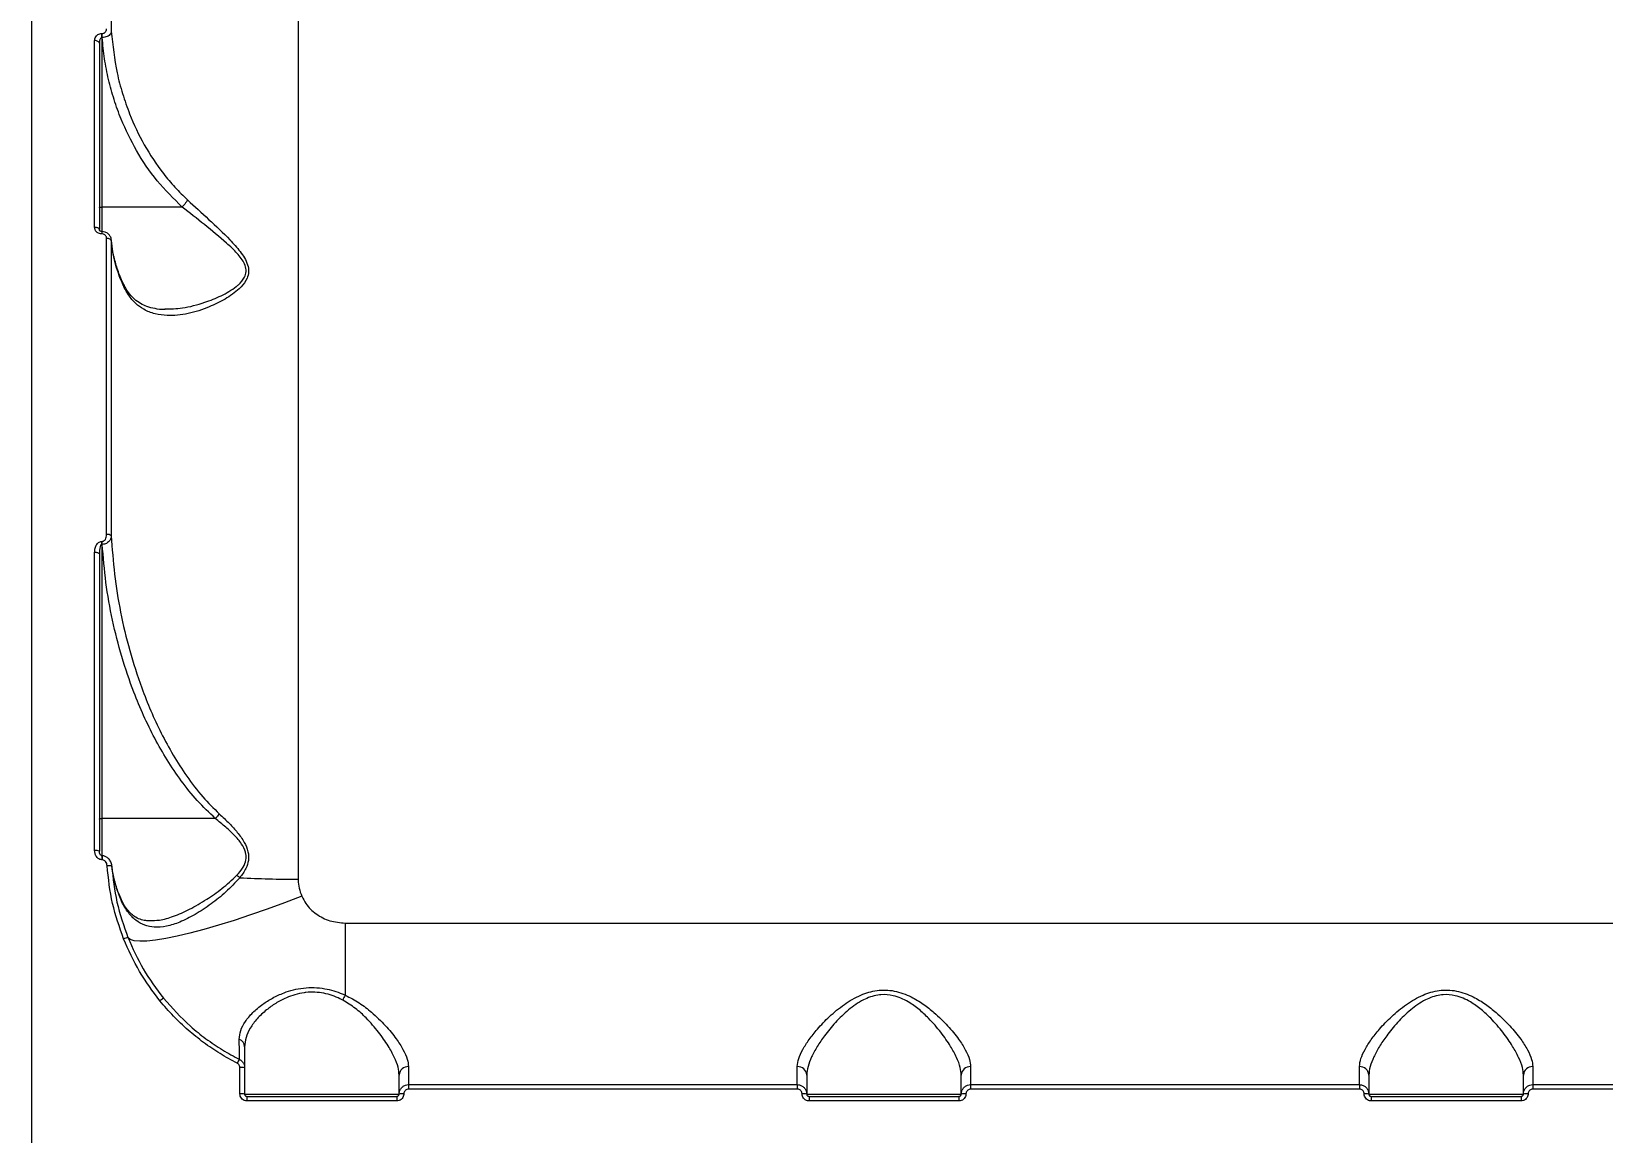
# Model space of a CAD drawing. Header units: millimetres. Extents: x -8327 to 9087, y -6583 to 5996.
# Drawn here: x -799 to -463.6, y 2670.7 to 2905.8 of the extents above; entities that cross this region are included whole.
import ezdxf

# ---------------------------------------------------------------- set-up
doc = ezdxf.new("R2010")
doc.units = ezdxf.units.MM
doc.layers.add('DIKOM_ОБЪЕКТ', color=7, linetype='Continuous')
doc.layers.add('DIKOM_РАЗМЕР_ОБЪЕКТА', color=7, linetype='Continuous')
doc.styles.add('style1', font='arial.ttf', dxfattribs={"width": 0.8})
doc.dimstyles.new('1-50', dxfattribs={"dimtxt": 300, "dimasz": 200, "dimexe": 100, "dimexo": 0, "dimgap": 100, "dimtad": 1, "dimtxsty": 'style1', "dimcen": 200, "dimclrd": 7, "dimclre": 7, "dimclrt": 7, "dimadec": 1, "dimazin": 2, "dimtfac": 1, "dimtmove": 0, "dimatfit": 2, "dimfxl": 0, "dimlwd": 25, "dimlwe": 18, "dimarcsym": 0})

# ---------------------------------------------------------------- blocks, each defined once
blk = doc.blocks.new('*D10')
at = {"layer": 'Defpoints', "color": 0, "transparency": 16777216}
for p in [(-465.57, 4500.84), (-6842.48, -4044.98), (-465.57, -4044.98)]:
    blk.add_point(p, dxfattribs=at)
at = {"layer": 'DIKOM_РАЗМЕР_ОБЪЕКТА', "color": 7, "lineweight": 18, "transparency": 16777216}
for p, q in [((-465.57, 4500.84), (-6942.48, 4500.84)), ((-465.57, -4044.98), (-6942.48, -4044.98))]:
    blk.add_line(p, q, dxfattribs=at)
at = {"layer": 'DIKOM_РАЗМЕР_ОБЪЕКТА', "color": 7, "lineweight": 25, "transparency": 16777216}
blk.add_line((-6842.48, 4300.84), (-6842.48, -3844.98), dxfattribs=at)
at = {"layer": 'DIKOM_РАЗМЕР_ОБЪЕКТА', "color": 7, "transparency": 16777216}
for points in [[(-6875.82, 4300.84), (-6809.15, 4300.84), (-6842.48, 4500.84)], [(-6875.82, -3844.98), (-6809.15, -3844.98), (-6842.48, -4044.98)]]:
    blk.add_solid(points, dxfattribs=at)
at = {"layer": 'DIKOM_РАЗМЕР_ОБЪЕКТА', "color": 7, "transparency": 16777216, "insert": (-7095.66, 227.93), "char_height": 300, "attachment_point": 5, "rotation": 90, "style": 'style1'}
blk.add_mtext('8550', dxfattribs=at)

msp = doc.modelspace()

# ---------------------------------------------------------------- linework, layer by layer
at = {"layer": 'DIKOM_ОБЪЕКТ', "color": 7, "linetype": 'Continuous', "lineweight": 15}
for p, q in [((-799.039, 3082.929), (-799.039, 2663.931)), ((-742.089, 3044.929), (-742.089, 2724.776)), ((-781.982, 2971.595), (-781.982, 2905.764)), ((-784.039, 2905.335), (-783.936, 2905.335)), ((-784.039, 2904.436), (-784.039, 2905.335)), ((-783.936, 2904.436), (-783.936, 2905.335)), ((-785.539, 2863.95), (-785.539, 2903.814)), ((-784.539, 2903.24), (-784.539, 2863.472)), ((-784.039, 2904.436), (-784.039, 2868.281)), ((-783.936, 2904.436), (-784.039, 2904.436)), ((-766.879, 2868.281), (-784.039, 2868.281)), ((-784.039, 2868.281), (-784.039, 2863.057)), ((-784.007, 2863.059), (-784.039, 2863.059)), ((-784.039, 2863.059), (-784.039, 2862.534)), ((-784.007, 2862.534), (-784.039, 2862.534)), ((-784.007, 2863.059), (-784.007, 2862.534)), ((-782.98, 2798.383), (-782.98, 2861.561)), ((-781.982, 2861.123), (-781.982, 2798.084)), ((-781.916, 2860.833), (-781.95, 2861.257)), ((-785.539, 2730.904), (-785.539, 2794.543)), ((-784.539, 2794.229), (-784.539, 2730.742)), ((-784.039, 2796.909), (-783.918, 2796.909)), ((-784.039, 2796.27), (-784.039, 2796.909)), ((-784.039, 2796.27), (-784.039, 2737.74)), ((-783.918, 2796.27), (-784.039, 2796.27)), ((-783.918, 2796.27), (-783.918, 2796.909)), ((-759.792, 2737.74), (-784.039, 2737.74)), ((-784.039, 2737.74), (-784.039, 2729.772)), ((-783.952, 2729.791), (-784.039, 2729.791)), ((-784.039, 2729.791), (-784.039, 2728.948)), ((-783.952, 2728.948), (-784.039, 2728.948)), ((-783.952, 2729.791), (-783.952, 2728.948)), ((-732.039, 2715.431), (-382.039, 2715.431)), ((-732.039, 2715.431), (-732.039, 2700.022)), ((-754.539, 2678.967), (-754.539, 2684.593)), ((-753.539, 2684.542), (-753.539, 2678.929)), ((-718.539, 2684.786), (-718.539, 2680.928)), ((-635.539, 2680.928), (-635.539, 2684.786)), ((-598.539, 2684.786), (-598.539, 2680.928)), ((-515.539, 2680.928), (-515.539, 2684.786)), ((-478.539, 2684.786), (-478.539, 2680.928)), ((-720.539, 2678.929), (-720.539, 2682.979)), ((-718.539, 2680.928), (-718.539, 2679.969)), ((-718.539, 2680.928), (-635.539, 2680.928)), ((-635.539, 2679.969), (-718.539, 2679.969)), ((-635.539, 2680.928), (-635.539, 2679.969)), ((-633.539, 2682.979), (-633.539, 2678.929)), ((-600.539, 2678.929), (-600.539, 2682.979)), ((-598.539, 2680.928), (-598.539, 2679.969)), ((-598.539, 2680.928), (-515.539, 2680.928)), ((-515.539, 2679.969), (-598.539, 2679.969)), ((-515.539, 2680.928), (-515.539, 2679.969)), ((-513.539, 2682.979), (-513.539, 2678.929)), ((-480.539, 2678.929), (-480.539, 2682.979)), ((-478.539, 2680.928), (-478.539, 2679.969)), ((-478.539, 2680.928), (-395.539, 2680.928)), ((-395.539, 2679.969), (-478.539, 2679.969)), ((-753.539, 2678.929), (-720.539, 2678.929)), ((-753.039, 2678.429), (-753.039, 2677.463)), ((-753.039, 2678.429), (-721.039, 2678.429)), ((-721.039, 2677.463), (-753.039, 2677.463)), ((-721.039, 2678.429), (-721.039, 2677.463)), ((-633.539, 2678.929), (-600.539, 2678.929)), ((-633.039, 2678.429), (-633.039, 2677.463)), ((-633.039, 2678.429), (-601.039, 2678.429)), ((-601.039, 2677.463), (-633.039, 2677.463)), ((-601.039, 2678.429), (-601.039, 2677.463)), ((-513.539, 2678.929), (-480.539, 2678.929)), ((-513.039, 2678.429), (-513.039, 2677.463)), ((-513.039, 2678.429), (-481.039, 2678.429)), ((-481.039, 2677.463), (-513.039, 2677.463)), ((-481.039, 2678.429), (-481.039, 2677.463))]:
    msp.add_line(p, q, dxfattribs=at)
at = {"layer": 'DIKOM_ОБЪЕКТ', "color": 7, "linetype": 'Continuous', "lineweight": 15, "flags": 128}
for points in [[(-784.539, 2903.24), (-784.559, 2903.352), (-784.616, 2903.46), (-784.708, 2903.559), (-784.832, 2903.646), (-784.984, 2903.717), (-785.157, 2903.77), (-785.344, 2903.803), (-785.539, 2903.814)], [(-784.539, 2868.12), (-784.53, 2868.151), (-784.501, 2868.182), (-784.455, 2868.209), (-784.393, 2868.234), (-784.317, 2868.254), (-784.231, 2868.269), (-784.137, 2868.278), (-784.039, 2868.281)], [(-784.539, 2863.472), (-784.559, 2863.565), (-784.616, 2863.655), (-784.708, 2863.738), (-784.832, 2863.81), (-784.984, 2863.87), (-785.157, 2863.914), (-785.344, 2863.941), (-785.539, 2863.95)], [(-781.982, 2861.123), (-782.013, 2861.211), (-782.078, 2861.293), (-782.174, 2861.369), (-782.299, 2861.435), (-782.447, 2861.489), (-782.614, 2861.529), (-782.793, 2861.553), (-782.98, 2861.561)], [(-784.539, 2794.229), (-784.559, 2794.29), (-784.616, 2794.349), (-784.708, 2794.403), (-784.832, 2794.451), (-784.984, 2794.49), (-785.157, 2794.519), (-785.344, 2794.537), (-785.539, 2794.543)], [(-784.539, 2737.58), (-784.53, 2737.612), (-784.501, 2737.642), (-784.455, 2737.669), (-784.393, 2737.693), (-784.317, 2737.713), (-784.231, 2737.728), (-784.137, 2737.737), (-784.039, 2737.74)], [(-741.33, 2721.134), (-745.024, 2719.728), (-748.681, 2718.395), (-752.266, 2717.15), (-755.743, 2716.004), (-759.077, 2714.969), (-762.236, 2714.055), (-765.189, 2713.271), (-767.907, 2712.625), (-770.362, 2712.123), (-772.53, 2711.771), (-774.39, 2711.57), (-775.924, 2711.525), (-777.117, 2711.634), (-777.956, 2711.898), (-778.433, 2712.313)]]:
    msp.add_lwpolyline(points, dxfattribs=at)
at = {"layer": 'DIKOM_ОБЪЕКТ', "color": 7, "linetype": 'Continuous', "lineweight": 15}
for centre, radius, start, end in [((-782.777, 2797.245), 1.156, 46.56427, 100.085), ((-785.296, 2729.241), 1.68, 63.26258, 98.34487), ((-782.528, 2725.701), 1.969, 70.72248, 100.10131), ((-758.737, 2720.67), 6.084, 46.72983, 54.34521), ((-742.213, 2961.148), 236.372, 267.00394, 270.02987), ((-778.278, 2709.943), 2.375, 93.74352, 117.12157), ((-725.673, 2696.068), 7.495, 148.15815, 157.16485), ((-769.181, 2696.212), 3.561, 117.46393, 132.76911), ((-755.299, 2688.974), 1.761, 1.82718, 68.86355), ((-746.365, 2681.327), 9.664, 148.85246, 154.50232), ((-754.292, 2679.659), 4.94, 81.23573, 92.86777), ((-718.631, 2682.877), 1.911, 87.24427, 176.95541), ((-635.448, 2682.877), 1.911, 3.04448, 92.75244), ((-598.631, 2682.877), 1.911, 87.24427, 176.95541), ((-515.448, 2682.877), 1.911, 3.04448, 92.75244), ((-478.631, 2682.877), 1.911, 87.24756, 176.95552), ((-754.29, 2672.389), 6.582, 83.4559, 92.17458), ((-719.789, 2672.386), 6.586, 87.8268, 96.54219), ((-634.29, 2672.389), 6.582, 83.4559, 92.17458), ((-599.789, 2672.386), 6.586, 87.8268, 96.54219), ((-514.29, 2672.389), 6.582, 83.4559, 92.17458), ((-479.789, 2672.386), 6.586, 87.8268, 96.54219)]:
    msp.add_arc(centre, radius, start, end, dxfattribs=at)
for points, knots in [([(-785.539, 2903.814), (-785.539, 2903.842), (-785.535, 2904.049), (-785.452, 2904.405), (-785.199, 2904.816), (-784.866, 2905.106), (-784.476, 2905.297), (-784.185, 2905.322), (-784.039, 2905.335)], [0, 0, 0, 0, 0.0392124, 0.2871908, 0.4951909, 0.670978, 0.8352867, 1, 1, 1, 1]), ([(-783.936, 2905.335), (-783.842, 2905.343), (-783.653, 2905.359), (-783.401, 2905.482), (-783.191, 2905.667), (-783.034, 2905.926), (-782.982, 2906.15), (-782.98, 2906.282), (-782.98, 2906.301)], [0, 0, 0, 0, 0.1672932, 0.334437, 0.509111, 0.7130598, 0.9577567, 1, 1, 1, 1]), ([(-781.982, 2905.764), (-781.984, 2905.739), (-781.994, 2905.565), (-782.112, 2905.263), (-782.441, 2904.914), (-782.87, 2904.659), (-783.376, 2904.485), (-783.748, 2904.452), (-783.936, 2904.436)], [0, 0, 0, 0, 0.0391442, 0.2683325, 0.4664256, 0.6436514, 0.8199247, 1, 1, 1, 1]), ([(-781.982, 2905.764), (-781.673, 2902.8), (-781.205, 2898.318), (-779.64, 2892.476), (-777.838, 2887.3), (-775.08, 2881.484), (-771.667, 2876.316), (-768.449, 2872.451), (-766.614, 2870.674), (-765.697, 2869.785)], [0, 0, 0, 0, 0.2227162, 0.336735, 0.4507484, 0.6310056, 0.8132758, 0.9066461, 1, 1, 1, 1]), ([(-784.039, 2904.436), (-784.065, 2904.433), (-784.116, 2904.427), (-784.216, 2904.369), (-784.326, 2904.239), (-784.431, 2904.01), (-784.512, 2903.692), (-784.538, 2903.423), (-784.539, 2903.262), (-784.539, 2903.24)], [0, 0, 0, 0, 0.0552928, 0.1098724, 0.2437308, 0.4176044, 0.6518136, 0.951774, 1, 1, 1, 1]), ([(-766.876, 2868.282), (-768.707, 2870.089), (-772.417, 2873.751), (-776.685, 2880.158), (-779.586, 2886.068), (-781.44, 2891.196), (-782.627, 2895.511), (-783.502, 2899.93), (-783.791, 2902.934), (-783.936, 2904.436)], [0, 0, 0, 0, 0.1852086, 0.3752228, 0.5580282, 0.6672697, 0.7765214, 0.8882632, 1, 1, 1, 1]), ([(-765.697, 2869.785), (-764.2, 2868.413), (-761.168, 2865.634), (-757.296, 2861.999), (-754.771, 2859.219), (-753.516, 2857.423), (-752.817, 2855.967), (-752.591, 2854.442), (-753.02, 2852.776), (-753.876, 2851.638), (-755.423, 2850.095), (-757.704, 2848.528), (-761.431, 2846.712), (-765.649, 2845.382), (-769.55, 2844.965), (-772.703, 2845.383), (-774.965, 2846.266), (-776.848, 2847.657), (-778.229, 2849.257), (-778.93, 2850.574), (-779.224, 2851.126)], [0, 0, 0, 0, 0.0952094, 0.1929554, 0.2448002, 0.2710698, 0.2981701, 0.3242896, 0.3503875, 0.3910752, 0.4019418, 0.4719632, 0.5438101, 0.6393967, 0.737852, 0.798855, 0.8613652, 0.9113759, 0.9628398, 1, 1, 1, 1]), ([(-770.537, 2846.509), (-769.309, 2846.537), (-766.548, 2846.599), (-762.462, 2847.73), (-758.507, 2849.239), (-756.127, 2850.634), (-754.478, 2852.009), (-753.582, 2852.994), (-753.114, 2854.496), (-753.351, 2855.827), (-754.018, 2857.042), (-754.661, 2857.852), (-755.736, 2859.067), (-758.078, 2861.256), (-762.104, 2864.541), (-765.287, 2867.034), (-766.879, 2868.281)], [0, 0, 0, 0, 0.1105007, 0.2485082, 0.3481924, 0.447501, 0.462344, 0.5166403, 0.5502393, 0.5837036, 0.6157817, 0.6480656, 0.6549247, 0.7267056, 0.8633017, 1, 1, 1, 1]), ([(-766.879, 2868.281), (-766.879, 2868.281), (-766.878, 2868.281), (-766.877, 2868.281), (-766.876, 2868.282), (-766.876, 2868.282)], [0, 0, 0, 0, 0.3981598, 0.7586555, 1, 1, 1, 1]), ([(-765.697, 2869.785), (-765.724, 2869.737), (-765.813, 2869.582), (-766.039, 2869.247), (-766.413, 2868.768), (-766.722, 2868.444), (-766.876, 2868.282)], [0, 0, 0, 0, 0.1074181, 0.3494773, 0.6747865, 1, 1, 1, 1]), ([(-784.039, 2862.534), (-784.115, 2862.537), (-784.362, 2862.548), (-784.776, 2862.684), (-785.195, 2863.002), (-785.484, 2863.446), (-785.521, 2863.782), (-785.539, 2863.95)], [0, 0, 0, 0, 0.0931604, 0.303917, 0.5302747, 0.7652283, 1, 1, 1, 1]), ([(-784.039, 2863.062), (-784.064, 2863.062), (-784.133, 2863.06), (-784.245, 2863.092), (-784.363, 2863.151), (-784.464, 2863.245), (-784.531, 2863.358), (-784.529, 2863.434), (-784.528, 2863.472)], [0, 0, 0, 0, 0.0675332, 0.1855307, 0.3240966, 0.5015748, 0.7458483, 1, 1, 1, 1]), ([(-781.992, 2861.238), (-781.991, 2861.253), (-781.977, 2861.508), (-782.173, 2862.001), (-782.625, 2862.592), (-783.282, 2862.991), (-783.775, 2863.027), (-784.007, 2863.044)], [0, 0, 0, 0, 0.01557786, 0.26128041, 0.513925, 0.77099692, 1, 1, 1, 1]), ([(-782.98, 2861.561), (-782.992, 2861.676), (-783.018, 2861.906), (-783.215, 2862.21), (-783.502, 2862.43), (-783.787, 2862.524), (-783.956, 2862.532), (-784.007, 2862.534)], [0, 0, 0, 0, 0.2336689, 0.4673148, 0.6955117, 0.9086847, 1, 1, 1, 1]), ([(-779.224, 2851.126), (-779.351, 2851.4), (-780.148, 2853.116), (-781.334, 2856.425), (-781.763, 2859.537), (-781.982, 2861.123)], [0, 0, 0, 0, 0.0849933, 0.5334676, 1, 1, 1, 1]), ([(-779.282, 2851.663), (-779.301, 2851.697), (-779.796, 2852.6), (-780.506, 2854.455), (-781.356, 2857.217), (-781.812, 2859.357), (-781.897, 2860.57), (-781.916, 2860.833)], [0, 0, 0, 0, 0.0114389, 0.3103582, 0.6119743, 0.915823, 1, 1, 1, 1]), ([(-779.224, 2851.126), (-779.22, 2851.146), (-779.194, 2851.307), (-779.186, 2851.505), (-779.283, 2851.63), (-779.3, 2851.653)], [0, 0, 0, 0, 0.1035905, 0.8366582, 1, 1, 1, 1]), ([(-770.524, 2846.401), (-770.593, 2846.397), (-771.346, 2846.359), (-772.652, 2846.549), (-774.343, 2846.971), (-775.775, 2847.639), (-776.984, 2848.512), (-778.014, 2849.606), (-778.762, 2850.639), (-779.137, 2851.408), (-779.274, 2851.69)], [0, 0, 0, 0, 0.0175764, 0.1926842, 0.363148, 0.5134463, 0.6719477, 0.8048936, 0.928565, 1, 1, 1, 1]), ([(-783.918, 2796.909), (-783.838, 2796.918), (-783.68, 2796.936), (-783.446, 2797.082), (-783.205, 2797.364), (-783.017, 2797.82), (-782.992, 2798.189), (-782.98, 2798.383)], [0, 0, 0, 0, 0.1190283, 0.2373962, 0.4122992, 0.6910472, 1, 1, 1, 1]), ([(-781.982, 2798.084), (-782.017, 2797.849), (-782.085, 2797.386), (-782.499, 2796.829), (-782.988, 2796.492), (-783.454, 2796.313), (-783.76, 2796.285), (-783.918, 2796.27)], [0, 0, 0, 0, 0.2736659, 0.5372933, 0.7207939, 0.8565533, 1, 1, 1, 1]), ([(-781.982, 2798.084), (-781.798, 2795.355), (-781.429, 2789.896), (-780.087, 2781.724), (-778.173, 2773.602), (-775.387, 2764.934), (-772.203, 2757.485), (-768.832, 2751.264), (-765.89, 2746.692), (-762.659, 2742.436), (-760.134, 2739.925), (-758.943, 2738.741)], [0, 0, 0, 0, 0.1269763, 0.2539542, 0.3836731, 0.513374, 0.6746744, 0.7565599, 0.8384275, 0.9238212, 1, 1, 1, 1]), ([(-785.539, 2794.543), (-785.518, 2794.853), (-785.476, 2795.45), (-785.167, 2796.184), (-784.777, 2796.634), (-784.407, 2796.866), (-784.162, 2796.895), (-784.039, 2796.909)], [0, 0, 0, 0, 0.3089097, 0.5923815, 0.7697271, 0.8844828, 1, 1, 1, 1]), ([(-784.039, 2796.27), (-784.056, 2796.268), (-784.094, 2796.263), (-784.158, 2796.218), (-784.271, 2796.074), (-784.502, 2795.413), (-784.523, 2794.759), (-784.539, 2794.229)], [0, 0, 0, 0, 0.0232797, 0.0520078, 0.1042468, 0.2733665, 1, 1, 1, 1]), ([(-759.783, 2737.743), (-761.096, 2738.991), (-763.738, 2741.502), (-767.103, 2745.747), (-770.114, 2750.203), (-772.769, 2754.864), (-775.129, 2759.698), (-777.542, 2765.501), (-779.836, 2772.283), (-781.816, 2780.117), (-783.259, 2788.122), (-783.698, 2793.554), (-783.918, 2796.27)], [0, 0, 0, 0, 0.0822814, 0.1655623, 0.247516, 0.3294878, 0.4129255, 0.4963683, 0.6209038, 0.7454516, 0.8727271, 1, 1, 1, 1]), ([(-759.792, 2737.74), (-759.79, 2737.74), (-759.788, 2737.741), (-759.785, 2737.741), (-759.784, 2737.742), (-759.783, 2737.743)], [0, 0, 0, 0, 0.425373, 0.7718887, 1, 1, 1, 1]), ([(-755.191, 2725.613), (-754.695, 2726.172), (-753.845, 2727.13), (-753.194, 2728.764), (-753.199, 2729.886), (-753.459, 2731.054), (-754.204, 2732.495), (-755.695, 2734.241), (-757.633, 2736.016), (-759.028, 2737.13), (-759.792, 2737.74)], [0, 0, 0, 0, 0.15040116, 0.25790499, 0.342071, 0.365557, 0.49049882, 0.6488182, 0.80792946, 1, 1, 1, 1]), ([(-758.943, 2738.741), (-758.965, 2738.71), (-759.085, 2738.545), (-759.357, 2738.198), (-759.632, 2737.905), (-759.783, 2737.743)], [0, 0, 0, 0, 0.0926702, 0.49785, 1, 1, 1, 1]), ([(-758.943, 2738.741), (-758.215, 2738.058), (-756.877, 2736.804), (-755.04, 2734.789), (-753.603, 2732.82), (-752.714, 2730.768), (-752.621, 2728.797), (-753.265, 2726.85), (-754.092, 2725.738), (-754.567, 2725.099)], [0, 0, 0, 0, 0.183995, 0.3384069, 0.4956156, 0.6241704, 0.7374474, 0.8492055, 1, 1, 1, 1]), ([(-784.039, 2728.948), (-784.179, 2728.963), (-784.457, 2728.993), (-784.864, 2729.238), (-785.24, 2729.664), (-785.494, 2730.256), (-785.525, 2730.699), (-785.539, 2730.904)], [0, 0, 0, 0, 0.1523061, 0.3040406, 0.508046, 0.7732509, 1, 1, 1, 1]), ([(-783.998, 2729.796), (-784.013, 2729.794), (-784.044, 2729.787), (-784.102, 2729.8), (-784.191, 2729.845), (-784.325, 2729.976), (-784.471, 2730.248), (-784.546, 2730.529), (-784.534, 2730.709), (-784.532, 2730.742)], [0, 0, 0, 0, 0.0361142, 0.0772396, 0.1418805, 0.291288, 0.5429579, 0.9184345, 1, 1, 1, 1]), ([(-781.901, 2727.709), (-781.903, 2727.749), (-781.919, 2728.102), (-782.161, 2728.685), (-782.659, 2729.329), (-783.268, 2729.683), (-783.727, 2729.825), (-783.947, 2729.788), (-783.953, 2729.787)], [0, 0, 0, 0, 0.038111, 0.3331273, 0.5749808, 0.7909191, 0.9935299, 1, 1, 1, 1]), ([(-782.873, 2727.639), (-782.898, 2727.805), (-782.946, 2728.134), (-783.174, 2728.54), (-783.459, 2728.806), (-783.725, 2728.931), (-783.888, 2728.943), (-783.952, 2728.948)], [0, 0, 0, 0, 0.27181663, 0.53890221, 0.73761702, 0.89660636, 1, 1, 1, 1]), ([(-779.361, 2712.057), (-780.244, 2714.558), (-782.034, 2719.625), (-782.591, 2724.946), (-782.873, 2727.639)], [0, 0, 0, 0, 0.4937676, 1, 1, 1, 1]), ([(-781.878, 2727.559), (-781.611, 2724.988), (-781.069, 2719.782), (-779.319, 2714.823), (-778.433, 2712.313)], [0, 0, 0, 0, 0.4937717, 1, 1, 1, 1]), ([(-780.054, 2720.671), (-780.425, 2721.657), (-781.275, 2723.914), (-781.661, 2726.246), (-781.878, 2727.559)], [0, 0, 0, 0, 0.4365708, 1, 1, 1, 1]), ([(-780.08, 2721.015), (-780.199, 2721.281), (-780.714, 2722.429), (-781.303, 2724.528), (-781.765, 2726.503), (-781.859, 2727.573), (-781.871, 2727.714)], [0, 0, 0, 0, 0.1224856, 0.5293422, 0.9380292, 1, 1, 1, 1]), ([(-754.567, 2725.099), (-755.54, 2724.052), (-757.489, 2721.955), (-760.786, 2719.398), (-764.091, 2717.17), (-767.292, 2715.565), (-770.214, 2714.657), (-772.717, 2714.456), (-774.892, 2714.906), (-776.76, 2715.909), (-778.392, 2717.557), (-779.448, 2719.271), (-779.942, 2720.415), (-780.054, 2720.671)], [0, 0, 0, 0, 0.1039348, 0.2080561, 0.3213682, 0.4346148, 0.5351344, 0.6355714, 0.7202654, 0.8048981, 0.8901549, 0.9753353, 1, 1, 1, 1]), ([(-773.796, 2715.948), (-773.108, 2715.96), (-771.493, 2715.986), (-768.631, 2716.824), (-765.255, 2718.295), (-761.772, 2720.348), (-758.321, 2722.721), (-756.241, 2724.643), (-755.191, 2725.613)], [0, 0, 0, 0, 0.1232473, 0.2891703, 0.4732545, 0.6616168, 0.8292397, 1, 1, 1, 1]), ([(-742.089, 2724.776), (-742.089, 2724.718), (-742.085, 2724.078), (-741.957, 2722.824), (-741.542, 2721.705), (-741.33, 2721.134)], [0, 0, 0, 0, 0.0468425, 0.5143232, 1, 1, 1, 1]), ([(-780.116, 2720.996), (-780.11, 2720.988), (-780.053, 2720.911), (-780.053, 2720.792), (-780.053, 2720.688), (-780.054, 2720.671)], [0, 0, 0, 0, 0.0890716, 0.858358, 1, 1, 1, 1]), ([(-773.789, 2715.918), (-774.076, 2715.917), (-774.824, 2715.915), (-775.888, 2716.205), (-776.967, 2716.735), (-777.91, 2717.506), (-778.762, 2718.499), (-779.507, 2719.652), (-779.926, 2720.604), (-780.11, 2721.02)], [0, 0, 0, 0, 0.1067878, 0.2773223, 0.4563559, 0.6002295, 0.7388909, 0.8858374, 1, 1, 1, 1]), ([(-741.33, 2721.134), (-741.063, 2720.615), (-740.314, 2719.161), (-738.308, 2717.236), (-735.358, 2715.719), (-733.153, 2715.528), (-732.039, 2715.431)], [0, 0, 0, 0, 0.15296663, 0.42837655, 0.71143914, 1, 1, 1, 1]), ([(-771.598, 2698.826), (-773.128, 2700.862), (-776.222, 2704.982), (-778.307, 2709.68), (-779.361, 2712.057)], [0, 0, 0, 0, 0.494175, 1, 1, 1, 1]), ([(-778.433, 2712.313), (-777.425, 2710.041), (-775.386, 2705.443), (-772.356, 2701.411), (-770.823, 2699.371)], [0, 0, 0, 0, 0.494148, 1, 1, 1, 1]), ([(-754.664, 2690.617), (-754.602, 2691.24), (-754.476, 2692.488), (-753.466, 2694.409), (-751.889, 2696.312), (-749.883, 2698.008), (-747.6, 2699.447), (-745.376, 2700.484), (-743.141, 2701.199), (-740.985, 2701.612), (-738.713, 2701.708), (-735.869, 2701.414), (-733.633, 2700.72), (-732.253, 2700.116), (-732.039, 2700.022)], [0, 0, 0, 0, 0.1101003, 0.2202184, 0.3292882, 0.4383106, 0.5249632, 0.6115168, 0.6753434, 0.7391, 0.803999, 0.8688928, 0.9797328, 1, 1, 1, 1]), ([(-732.58, 2698.977), (-732.776, 2699.075), (-734.031, 2699.703), (-736.026, 2700.41), (-738.53, 2700.715), (-739.939, 2700.669), (-741.366, 2700.489), (-742.808, 2700.166), (-744.881, 2699.399), (-746.941, 2698.3), (-749.062, 2696.779), (-750.931, 2694.998), (-752.403, 2693.002), (-753.354, 2690.991), (-753.478, 2689.684), (-753.539, 2689.03)], [0, 0, 0, 0, 0.0201036, 0.1287307, 0.186362, 0.2439935, 0.2548544, 0.317668, 0.38058, 0.4675431, 0.5546263, 0.6653717, 0.7761643, 0.8880906, 1, 1, 1, 1]), ([(-732.039, 2700.022), (-731.017, 2699.5), (-728.967, 2698.453), (-726.122, 2696.177), (-723.417, 2693.562), (-721.197, 2690.837), (-719.644, 2688.42), (-718.713, 2686.402), (-718.595, 2685.3), (-718.539, 2684.786)], [0, 0, 0, 0, 0.1281572, 0.2567399, 0.4268192, 0.5968806, 0.7373122, 0.8775718, 1, 1, 1, 1]), ([(-635.539, 2684.786), (-635.475, 2685.342), (-635.346, 2686.453), (-634.42, 2688.43), (-633.072, 2690.552), (-631.186, 2692.928), (-628.735, 2695.508), (-625.648, 2698.067), (-622.25, 2700.101), (-619.127, 2701.054), (-616.682, 2701.172), (-614.805, 2700.96), (-612.971, 2700.437), (-610.856, 2699.516), (-608.604, 2698.137), (-605.954, 2696.036), (-603.351, 2693.483), (-601.143, 2690.765), (-599.61, 2688.357), (-598.706, 2686.368), (-598.592, 2685.284), (-598.539, 2684.786)], [0, 0, 0, 0, 0.0554766, 0.1110249, 0.1664969, 0.2220051, 0.2900241, 0.3579638, 0.422675, 0.4774065, 0.5052468, 0.5330943, 0.5627103, 0.592375, 0.6404301, 0.6885817, 0.7603257, 0.8320615, 0.8910004, 0.9498677, 1, 1, 1, 1]), ([(-600.539, 2682.979), (-600.586, 2683.503), (-600.689, 2684.647), (-601.496, 2686.732), (-602.861, 2689.254), (-604.819, 2692.098), (-607.132, 2694.769), (-609.491, 2696.979), (-611.495, 2698.428), (-613.394, 2699.405), (-615.326, 2700.058), (-617.049, 2700.201), (-618.679, 2700.009), (-619.963, 2699.679), (-622.154, 2698.735), (-624.757, 2696.89), (-627.491, 2694.217), (-629.664, 2691.517), (-631.34, 2689.032), (-632.538, 2686.81), (-633.366, 2684.737), (-633.482, 2683.564), (-633.539, 2682.979)], [0, 0, 0, 0, 0.0507152, 0.1106825, 0.1707189, 0.2435959, 0.3164714, 0.3642931, 0.4119927, 0.4404633, 0.4688614, 0.5101022, 0.5210887, 0.5472202, 0.5734061, 0.6369313, 0.7054959, 0.7741547, 0.8307617, 0.8873367, 0.9437057, 1, 1, 1, 1]), ([(-515.539, 2684.786), (-515.475, 2685.342), (-515.346, 2686.453), (-514.42, 2688.43), (-513.072, 2690.552), (-511.186, 2692.928), (-508.735, 2695.508), (-505.648, 2698.067), (-502.25, 2700.101), (-499.127, 2701.054), (-496.682, 2701.172), (-494.805, 2700.96), (-492.971, 2700.437), (-490.856, 2699.516), (-488.604, 2698.137), (-485.954, 2696.036), (-483.351, 2693.483), (-481.143, 2690.765), (-479.61, 2688.357), (-478.705, 2686.368), (-478.592, 2685.284), (-478.539, 2684.786)], [0, 0, 0, 0, 0.0554766, 0.1110249, 0.166497, 0.2220052, 0.2900242, 0.3579639, 0.4226751, 0.4774066, 0.5052469, 0.5330944, 0.5627103, 0.5923751, 0.6404302, 0.6885818, 0.7603258, 0.8320616, 0.8910005, 0.9498678, 1, 1, 1, 1]), ([(-480.539, 2682.979), (-480.586, 2683.503), (-480.689, 2684.647), (-481.496, 2686.732), (-482.861, 2689.254), (-484.819, 2692.098), (-487.132, 2694.769), (-489.491, 2696.979), (-491.495, 2698.428), (-493.394, 2699.405), (-495.326, 2700.058), (-497.049, 2700.201), (-498.679, 2700.009), (-499.963, 2699.679), (-502.154, 2698.735), (-504.757, 2696.89), (-507.491, 2694.217), (-509.664, 2691.517), (-511.34, 2689.032), (-512.538, 2686.81), (-513.366, 2684.737), (-513.482, 2683.564), (-513.539, 2682.979)], [0, 0, 0, 0, 0.0507152, 0.1106825, 0.1707188, 0.2435959, 0.3164713, 0.364293, 0.4119926, 0.4404632, 0.4688613, 0.5101021, 0.5210886, 0.5472201, 0.573406, 0.6369311, 0.7054957, 0.7741546, 0.8307624, 0.8873368, 0.9437058, 1, 1, 1, 1]), ([(-755.088, 2685.487), (-756.329, 2686.156), (-758.813, 2687.493), (-762.311, 2689.881), (-765.639, 2692.556), (-768.776, 2695.519), (-770.658, 2697.724), (-771.598, 2698.826)], [0, 0, 0, 0, 0.1976795, 0.3953839, 0.5930841, 0.7965446, 1, 1, 1, 1]), ([(-770.823, 2699.371), (-768.984, 2697.31), (-766.199, 2694.188), (-761.811, 2690.695), (-758.324, 2688.305), (-755.853, 2686.979), (-754.636, 2686.326)], [0, 0, 0, 0, 0.3951662, 0.5986751, 0.8021819, 1, 1, 1, 1]), ([(-720.539, 2682.979), (-720.589, 2683.519), (-720.695, 2684.675), (-721.521, 2686.786), (-722.893, 2689.308), (-724.873, 2692.161), (-727.255, 2694.891), (-729.794, 2697.285), (-731.643, 2698.407), (-732.58, 2698.977)], [0, 0, 0, 0, 0.12270918, 0.26246488, 0.40601548, 0.57492813, 0.74826221, 0.87236991, 1, 1, 1, 1]), ([(-754.636, 2686.326), (-754.637, 2686.422), (-754.64, 2686.617), (-754.649, 2688.024), (-754.658, 2689.505), (-754.663, 2690.369), (-754.664, 2690.617)], [0, 0, 0, 0, 0.3362317, 0.6822333, 0.9087876, 1, 1, 1, 1]), ([(-753.539, 2689.03), (-753.539, 2688.184), (-753.539, 2686.442), (-753.539, 2684.867), (-753.539, 2684.651), (-753.539, 2684.542)], [0, 0, 0, 0, 0.3175172, 0.6539197, 1, 1, 1, 1]), ([(-754.539, 2684.593), (-754.55, 2684.706), (-754.573, 2684.932), (-754.746, 2685.231), (-754.937, 2685.406), (-755.062, 2685.473), (-755.088, 2685.487)], [0, 0, 0, 0, 0.30671, 0.6133142, 0.9195077, 1, 1, 1, 1]), ([(-754.636, 2686.326), (-754.584, 2686.298), (-754.335, 2686.162), (-753.952, 2685.815), (-753.606, 2685.217), (-753.562, 2684.767), (-753.539, 2684.542)], [0, 0, 0, 0, 0.08066723, 0.38712396, 0.69361433, 1, 1, 1, 1]), ([(-720.539, 2678.929), (-720.53, 2679.076), (-720.505, 2679.448), (-720.265, 2680.011), (-719.813, 2680.518), (-719.213, 2680.862), (-718.764, 2680.906), (-718.539, 2680.928)], [0, 0, 0, 0, 0.14166973, 0.35635994, 0.57093788, 0.78546159, 1, 1, 1, 1]), ([(-718.539, 2679.969), (-718.652, 2679.958), (-718.877, 2679.936), (-719.176, 2679.763), (-719.402, 2679.509), (-719.522, 2679.227), (-719.535, 2679.041), (-719.539, 2678.967)], [0, 0, 0, 0, 0.2142543, 0.4286394, 0.6431775, 0.8580819, 1, 1, 1, 1]), ([(-635.539, 2680.928), (-635.393, 2680.919), (-635.021, 2680.895), (-634.459, 2680.655), (-633.951, 2680.203), (-633.606, 2679.603), (-633.562, 2679.154), (-633.539, 2678.929)], [0, 0, 0, 0, 0.1407147, 0.3554437, 0.5703055, 0.7851725, 1, 1, 1, 1]), ([(-634.539, 2678.967), (-634.55, 2679.079), (-634.573, 2679.305), (-634.745, 2679.605), (-634.999, 2679.832), (-635.28, 2679.952), (-635.466, 2679.964), (-635.539, 2679.969)], [0, 0, 0, 0, 0.21508629, 0.43019943, 0.64492657, 0.85948219, 1, 1, 1, 1]), ([(-600.539, 2678.929), (-600.53, 2679.076), (-600.505, 2679.448), (-600.265, 2680.011), (-599.813, 2680.518), (-599.213, 2680.862), (-598.764, 2680.906), (-598.539, 2680.928)], [0, 0, 0, 0, 0.14166973, 0.35635994, 0.57093788, 0.78546159, 1, 1, 1, 1]), ([(-598.539, 2679.969), (-598.652, 2679.958), (-598.877, 2679.936), (-599.176, 2679.763), (-599.402, 2679.509), (-599.522, 2679.227), (-599.535, 2679.041), (-599.539, 2678.967)], [0, 0, 0, 0, 0.2142543, 0.4286394, 0.6431775, 0.8580819, 1, 1, 1, 1]), ([(-515.539, 2680.928), (-515.393, 2680.919), (-515.021, 2680.895), (-514.459, 2680.655), (-513.951, 2680.203), (-513.606, 2679.603), (-513.562, 2679.154), (-513.539, 2678.929)], [0, 0, 0, 0, 0.1407147, 0.3554437, 0.5703055, 0.7851725, 1, 1, 1, 1]), ([(-514.539, 2678.967), (-514.55, 2679.079), (-514.573, 2679.305), (-514.745, 2679.605), (-514.999, 2679.832), (-515.28, 2679.952), (-515.466, 2679.964), (-515.539, 2679.969)], [0, 0, 0, 0, 0.21508629, 0.43019943, 0.64492657, 0.85948219, 1, 1, 1, 1]), ([(-480.539, 2678.929), (-480.53, 2679.076), (-480.505, 2679.448), (-480.265, 2680.011), (-479.813, 2680.518), (-479.214, 2680.862), (-478.764, 2680.906), (-478.539, 2680.928)], [0, 0, 0, 0, 0.1416745, 0.3563718, 0.5709569, 0.7854544, 1, 1, 1, 1]), ([(-478.539, 2679.969), (-478.652, 2679.958), (-478.877, 2679.936), (-479.176, 2679.763), (-479.402, 2679.509), (-479.522, 2679.227), (-479.535, 2679.041), (-479.539, 2678.967)], [0, 0, 0, 0, 0.2142685, 0.4286014, 0.6431538, 0.8580724, 1, 1, 1, 1]), ([(-753.039, 2677.463), (-753.15, 2677.47), (-753.428, 2677.489), (-753.85, 2677.669), (-754.231, 2678.009), (-754.49, 2678.459), (-754.523, 2678.798), (-754.539, 2678.967)], [0, 0, 0, 0, 0.1406342, 0.3550985, 0.5698635, 0.7848437, 1, 1, 1, 1]), ([(-753.539, 2678.929), (-753.534, 2678.872), (-753.523, 2678.76), (-753.437, 2678.61), (-753.31, 2678.497), (-753.169, 2678.437), (-753.076, 2678.431), (-753.039, 2678.429)], [0, 0, 0, 0, 0.2155919, 0.4306272, 0.6452523, 0.8595186, 1, 1, 1, 1]), ([(-719.539, 2678.967), (-719.547, 2678.856), (-719.565, 2678.576), (-719.745, 2678.153), (-720.084, 2677.772), (-720.534, 2677.513), (-720.871, 2677.48), (-721.039, 2677.463)], [0, 0, 0, 0, 0.1418176, 0.3567296, 0.5713261, 0.7857087, 1, 1, 1, 1]), ([(-721.039, 2678.429), (-720.983, 2678.434), (-720.871, 2678.445), (-720.721, 2678.531), (-720.608, 2678.658), (-720.548, 2678.799), (-720.542, 2678.892), (-720.539, 2678.929)], [0, 0, 0, 0, 0.214021, 0.4281945, 0.642675, 0.8577939, 1, 1, 1, 1]), ([(-633.039, 2677.463), (-633.15, 2677.47), (-633.428, 2677.489), (-633.85, 2677.669), (-634.231, 2678.009), (-634.49, 2678.459), (-634.523, 2678.798), (-634.539, 2678.967)], [0, 0, 0, 0, 0.1406342, 0.3550985, 0.5698635, 0.7848437, 1, 1, 1, 1]), ([(-633.539, 2678.929), (-633.534, 2678.872), (-633.523, 2678.76), (-633.437, 2678.61), (-633.31, 2678.497), (-633.169, 2678.437), (-633.076, 2678.431), (-633.039, 2678.429)], [0, 0, 0, 0, 0.2155919, 0.4306272, 0.6452523, 0.8595186, 1, 1, 1, 1]), ([(-599.539, 2678.967), (-599.547, 2678.856), (-599.565, 2678.576), (-599.745, 2678.153), (-600.084, 2677.772), (-600.534, 2677.513), (-600.871, 2677.48), (-601.039, 2677.463)], [0, 0, 0, 0, 0.1418176, 0.3567296, 0.5713261, 0.7857087, 1, 1, 1, 1]), ([(-601.039, 2678.429), (-600.983, 2678.434), (-600.871, 2678.445), (-600.721, 2678.531), (-600.608, 2678.658), (-600.548, 2678.799), (-600.542, 2678.892), (-600.539, 2678.929)], [0, 0, 0, 0, 0.214021, 0.4281945, 0.642675, 0.8577939, 1, 1, 1, 1]), ([(-513.039, 2677.463), (-513.15, 2677.47), (-513.428, 2677.489), (-513.85, 2677.669), (-514.231, 2678.009), (-514.49, 2678.459), (-514.523, 2678.798), (-514.539, 2678.967)], [0, 0, 0, 0, 0.1405909, 0.355066, 0.5698418, 0.7848328, 1, 1, 1, 1]), ([(-513.539, 2678.929), (-513.534, 2678.872), (-513.523, 2678.76), (-513.437, 2678.61), (-513.31, 2678.497), (-513.169, 2678.437), (-513.076, 2678.431), (-513.039, 2678.429)], [0, 0, 0, 0, 0.2156245, 0.4306922, 0.6453497, 0.8596484, 1, 1, 1, 1]), ([(-479.539, 2678.967), (-479.547, 2678.856), (-479.565, 2678.576), (-479.745, 2678.153), (-480.084, 2677.772), (-480.534, 2677.513), (-480.871, 2677.48), (-481.039, 2677.463)], [0, 0, 0, 0, 0.1418176, 0.3567296, 0.5713261, 0.7857087, 1, 1, 1, 1]), ([(-481.039, 2678.429), (-480.983, 2678.434), (-480.871, 2678.445), (-480.721, 2678.531), (-480.608, 2678.658), (-480.548, 2678.799), (-480.542, 2678.892), (-480.539, 2678.929)], [0, 0, 0, 0, 0.214021, 0.4281945, 0.642675, 0.8577939, 1, 1, 1, 1])]:
    msp.add_open_spline(points, degree=3, knots=knots, dxfattribs=at)

# ---------------------------------------------------------------- dimensions: what is measured, and where the dimension line sits
at = {"layer": 'DIKOM_РАЗМЕР_ОБЪЕКТА'}
dim = msp.add_linear_dim(base=(-6842.485, -4044.984), p1=(-465.572, 4500.841), p2=(-465.572, -4044.984), angle=90, text='8550', dimstyle='1-50', dxfattribs=at)
dim.commit()
dim.dimension.update_dxf_attribs({"geometry": '*D10', "text_midpoint": (-6842.485, 227.928), "dimtype": 160})

doc.saveas('drawing.dxf')
